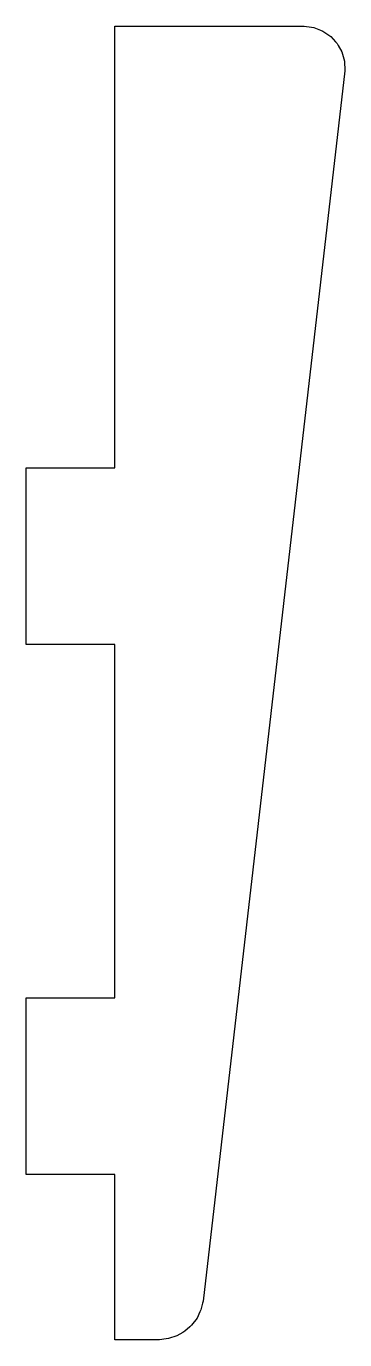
# Model space of a CAD drawing. Header units: millimetres. Extents: x 0 to 36, y 0 to 149.
import ezdxf

# ---------------------------------------------------------------- set-up
doc = ezdxf.new("R2010")
doc.units = ezdxf.units.MM
doc.layers.add('CUT_OUTER', color=7, linetype='CONTINUOUS')

msp = doc.modelspace()

# ---------------------------------------------------------------- linework, layer by layer
at = {"layer": 'CUT_OUTER'}
msp.add_lwpolyline([(35.95701, 144.75), (35.99701, 143.665), (19.98701, 4.374), (19.92521, 4.1255), (19.74001, 3.38), (19.63001, 3.1488), (19.30001, 2.455), (18.68401, 1.637), (18.49231, 1.4672), (17.91701, 0.958), (17.69501, 0.8303), (17.02901, 0.447), (16.05801, 0.123), (15.80381, 0.0923), (15.04101, 0), (10.00001, 0), (10.00001, 18.703), (0.00001, 18.703), (0.00001, 38.708), (10.00001, 38.708), (10.00001, 78.705), (0.00001, 78.705), (0.00001, 98.71), (10.00001, 98.71), (10.00001, 148.707), (31.42801, 148.707), (32.23501, 148.5967), (32.50401, 148.56), (33.26451, 148.2668), (33.51801, 148.169), (34.41401, 147.555), (34.96151, 146.9512), (35.14401, 146.75), (35.27481, 146.512), (35.66701, 145.798)], close=True, dxfattribs=at)

doc.saveas('drawing.dxf')
